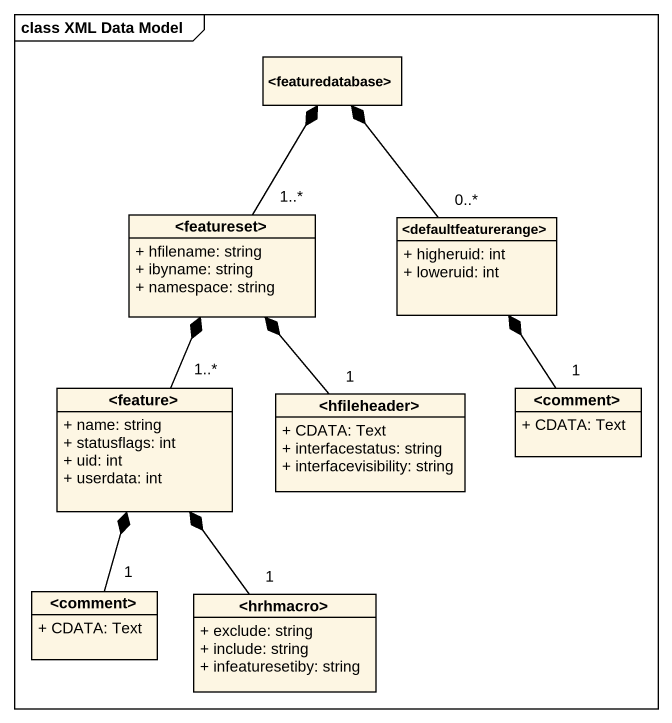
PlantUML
@startuml
mainframe class XML Data Model
hide circle
hide empty members
skinparam classAttributeIconSize 0
class "<featuredatabase>" as featuredatabase
class "<featureset>" as featureset {
  + hfilename: string
  + ibyname: string
  + namespace: string
}
class "<defaultfeaturerange>" as defaultfeaturerange {
  + higheruid: int
  + loweruid: int
}
class "<feature>" as feature {
  + name: string
  + statusflags: int
  + uid: int
  + userdata: int
}
class "<hfileheader>" as hfileheader {
  + CDATA: Text
  + interfacestatus: string
  + interfacevisibility: string
}
class "<comment>" as comment {
  + CDATA: Text
}
class "<comment>" as comment_2 {
  + CDATA: Text
}
class "<hrhmacro>" as hrhmacro {
  + exclude: string
  + include: string
  + infeaturesetiby: string
}
featureset "1..*" -up-* featuredatabase
defaultfeaturerange "0..*" -up-* featuredatabase
feature "1..*" -up-* featureset
hfileheader "1" -up-* featureset
comment "1" -up-* defaultfeaturerange
comment_2 "1" -up-* feature
hrhmacro "1" -up-* feature
@enduml
